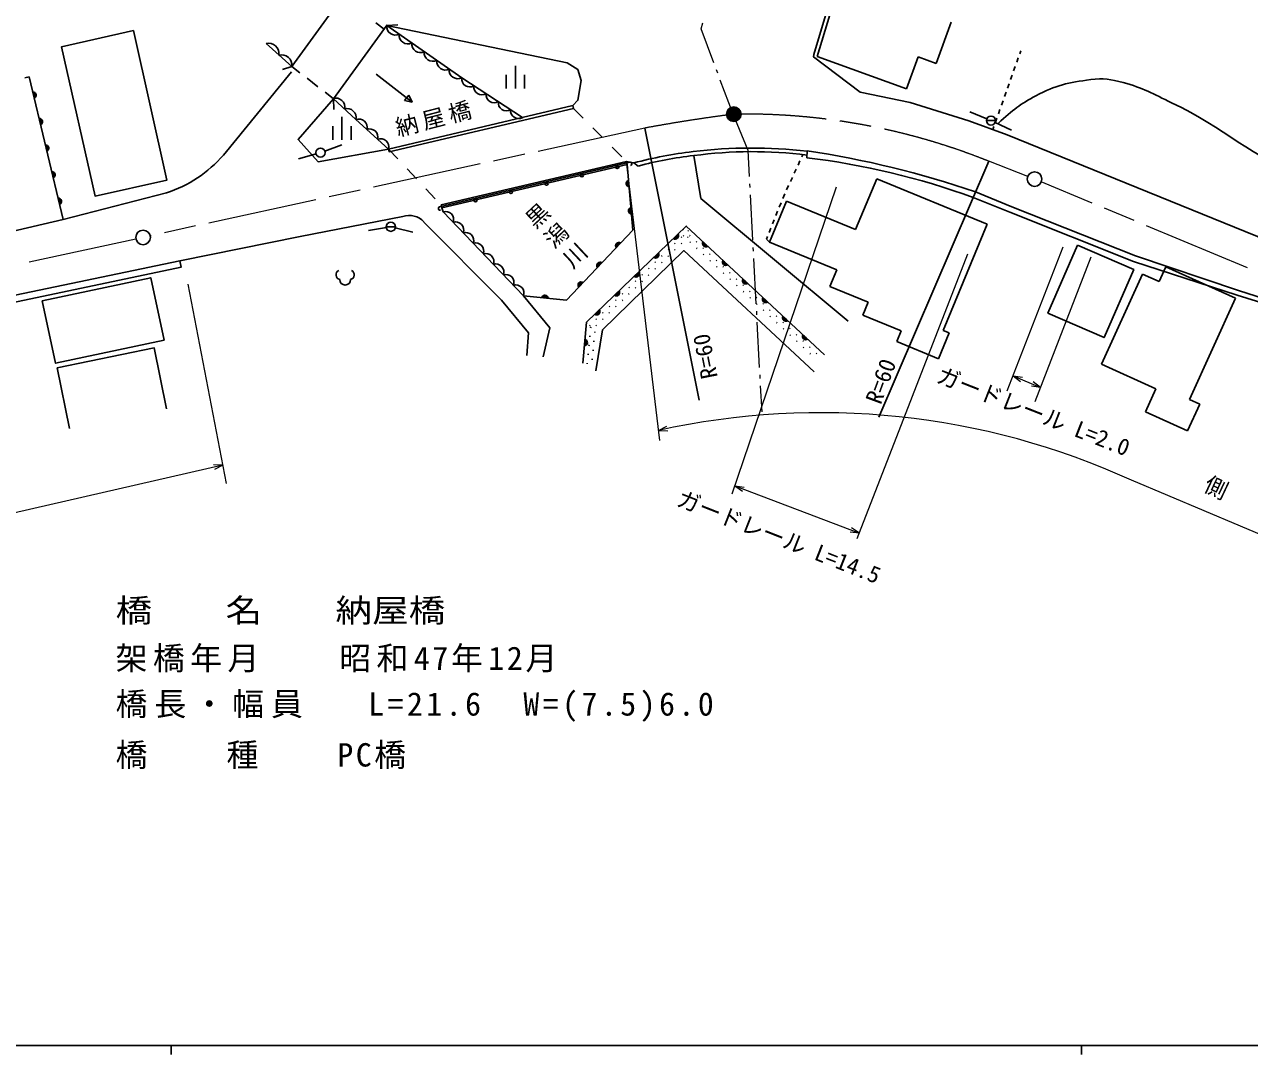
# Model space of a CAD drawing. Units: millimetres, scale not verified. Extents: x 40000 to 680000, y 20000 to 380000.
# Drawn here: x 151882 to 286457, y 204000 to 317172 of the extents above; entities that cross this region are included whole.
import ezdxf
from ezdxf.enums import TextEntityAlignment as Align

# ---------------------------------------------------------------- set-up
doc = ezdxf.new("R2010")
doc.units = ezdxf.units.MM
doc.header["$LTSCALE"] = 1000
doc.linetypes.add('CHAIN', pattern=[18.5, 12, -1.5, 3.5, -1.5])
for name, color, linetype, lineweight in [('M-BGD', 7, 'Continuous', 25), ('M-BMK', 2, 'CHAIN', 13), ('M-BMK-HTXT', 7, 'Continuous', 13), ('M-BMK-SRVR', 3, 'Continuous', 25), ('M-STR-HTXT', 7, 'Continuous', 13), ('M-STR-STR1', 1, 'Continuous', 25), ('M-TTL-BAND', 7, 'Continuous', 25)]:
    doc.layers.add(name, color=color, linetype=linetype, lineweight=lineweight)
doc.styles.add('@ＭＳ ゴシック', font='')
doc.styles.add('ＭＳ ゴシック', font='')
doc.styles.get('@ＭＳ ゴシック').set_extended_font_data('@MS Gothic')
doc.styles.get('ＭＳ ゴシック').set_extended_font_data('MS Gothic')

msp = doc.modelspace()

# ---------------------------------------------------------------- linework, layer by layer
at = {"layer": 'M-BGD'}
for p, q in [((181256, 312563), (187028, 320532)), ((240369, 318250), (238969, 313661)), ((191724, 317131), (185830, 308992)), ((190478, 317372), (191385, 316663)), ((191675, 317064), (192895, 317122)), ((191675, 317064), (211505, 312975)), ((252029, 312892), (253672, 317429)), ((181256, 312563), (178414, 315067)), ((238969, 313661), (248792, 310105)), ((248792, 310105), (250060, 313605)), ((250060, 313605), (252029, 312892)), ((261215, 313965), (261332, 314294)), ((180228, 312232), (181256, 312563)), ((181256, 312563), (182138, 311875)), ((205808, 312634), (205808, 310134)), ((260547, 312080), (260714, 312551)), ((260881, 313022), (261048, 313493)), ((151920, 311318), (152385, 311421)), ((156116, 295758), (152385, 311421)), ((173731, 302827), (181223, 311980)), ((182927, 311261), (184110, 310339)), ((190528, 311729), (194466, 308649)), ((204808, 311634), (204808, 310134)), ((206808, 311634), (206808, 310134)), ((260213, 311137), (260380, 311608)), ((184899, 309724), (185781, 309037)), ((259545, 309252), (259712, 309723)), ((259879, 310194), (260046, 310666)), ((185830, 308992), (185875, 307834)), ((193644, 308815), (194107, 309406)), ((194466, 308649), (193644, 308815)), ((194107, 309406), (194466, 308649)), ((259211, 308309), (259378, 308781)), ((186761, 307013), (186761, 304513)), ((257586, 306807), (255735, 307565)), ((258544, 306424), (258711, 306895)), ((258877, 307367), (259044, 307838)), ((185761, 306013), (185761, 304513)), ((187761, 306013), (187761, 304513)), ((257549, 306618), (258549, 306618)), ((258260, 305623), (258377, 305953)), ((258501, 306404), (260308, 305549)), ((183917, 302960), (181992, 302418)), ((184868, 303269), (186745, 303959)), ((237283, 302642), (237389, 302871)), ((237862, 303288), (237836, 302534)), ((197489, 297136), (218368, 302033)), ((236864, 301734), (237073, 302188)), ((236025, 299919), (236234, 300373)), ((236444, 300826), (236654, 301280)), ((243187, 294646), (245531, 300216)), ((245531, 300216), (257624, 295246)), ((235605, 299011), (235815, 299465)), ((233724, 293246), (235584, 297771)), ((234804, 297112), (234989, 297576)), ((235175, 298040), (235289, 298328)), ((235289, 298328), (235395, 298557)), ((235584, 297771), (243187, 294646)), ((234434, 296183), (234619, 296647)), ((191634, 294864), (189661, 294539)), ((191628, 294945), (192628, 294945)), ((192613, 294824), (194553, 294339)), ((233693, 294325), (233878, 294789)), ((234063, 295254), (234249, 295718)), ((257624, 295246), (252813, 283542)), ((224023, 293783), (224095, 293852)), ((224204, 294683), (224277, 294614)), ((224230, 293976), (224303, 293908)), ((224730, 293770), (224802, 293839)), ((224743, 294477), (224815, 294546)), ((224936, 294002), (225010, 293934)), ((233393, 293573), (233508, 293861)), ((233724, 293246), (233393, 293573)), ((222583, 292395), (222655, 292464)), ((223290, 292382), (223362, 292451)), ((223303, 293089), (223375, 293158)), ((224010, 293076), (224082, 293145)), ((224962, 293295), (225035, 293227)), ((225669, 293321), (225742, 293253)), ((225695, 292614), (225768, 292546)), ((226401, 292640), (226475, 292572)), ((241110, 290210), (233724, 293246)), ((221143, 291007), (221215, 291077)), ((221850, 290994), (221922, 291064)), ((221863, 291701), (221935, 291770)), ((222570, 291688), (222642, 291757)), ((226427, 291934), (226500, 291866)), ((227134, 291959), (227207, 291891)), ((227160, 291253), (227233, 291185)), ((227866, 291279), (227940, 291211)), ((219703, 289619), (219775, 289689)), ((220410, 289606), (220482, 289676)), ((220423, 290313), (220495, 290383)), ((221130, 290300), (221202, 290370)), ((227892, 290572), (227965, 290504)), ((228599, 290598), (228672, 290530)), ((228625, 289891), (228698, 289823)), ((229331, 289917), (229405, 289849)), ((240362, 288391), (241110, 290210)), ((270210, 279845), (274719, 289757)), ((274719, 289757), (276544, 288927)), ((276544, 288927), (277274, 290531)), ((277274, 290531), (284909, 287095)), ((218263, 288232), (218335, 288301)), ((218970, 288218), (219042, 288288)), ((218983, 288925), (219055, 288995)), ((219690, 288912), (219762, 288982)), ((229357, 289211), (229430, 289142)), ((230064, 289236), (230137, 289168)), ((230090, 288530), (230163, 288462)), ((230796, 288556), (230870, 288488)), ((244577, 286659), (240362, 288391)), ((216822, 286844), (216894, 286913)), ((217529, 286831), (217601, 286900)), ((217543, 287538), (217615, 287607)), ((218250, 287525), (218322, 287594)), ((230822, 287849), (230895, 287781)), ((231529, 287875), (231602, 287807)), ((231555, 287168), (231628, 287100)), ((232261, 287194), (232335, 287126)), ((243988, 285226), (244577, 286659)), ((284909, 287095), (279850, 275977)), ((215382, 285456), (215454, 285525)), ((216089, 285443), (216161, 285512)), ((216102, 286150), (216174, 286219)), ((216809, 286137), (216881, 286206)), ((232287, 286487), (232360, 286419)), ((232994, 286513), (233067, 286445)), ((233020, 285807), (233093, 285739)), ((233726, 285833), (233800, 285764)), ((213942, 284068), (214014, 284138)), ((214077, 283857), (214086, 283956)), ((214649, 284055), (214721, 284124)), ((214662, 284762), (214734, 284831)), ((215369, 284749), (215441, 284818)), ((233752, 285126), (233825, 285058)), ((234459, 285152), (234532, 285084)), ((234485, 284445), (234558, 284377)), ((235191, 284471), (235265, 284403)), ((248181, 283503), (243988, 285226)), ((213983, 282861), (213993, 282961)), ((214528, 283312), (214537, 283412)), ((235217, 283764), (235290, 283696)), ((235924, 283790), (235997, 283722)), ((235950, 283084), (236023, 283016)), ((236656, 283109), (236730, 283041)), ((247703, 282339), (248181, 283503)), ((253455, 283278), (252293, 280452)), ((252813, 283542), (253455, 283278)), ((213890, 281866), (213899, 281965)), ((214341, 281321), (214350, 281421)), ((214434, 282317), (214444, 282416)), ((236682, 282403), (236755, 282335)), ((237389, 282429), (237462, 282361)), ((237415, 281722), (237488, 281654)), ((238121, 281748), (238195, 281680)), ((252293, 280452), (247703, 282339)), ((213703, 279874), (213713, 279974)), ((213797, 280870), (213806, 280969)), ((214248, 280325), (214257, 280425)), ((238147, 281041), (238220, 280973)), ((238854, 281067), (238927, 280999)), ((156830, 272769), (155464, 279464)), ((276162, 277137), (270210, 279845)), ((275021, 274628), (276162, 277137)), ((279850, 275977), (280985, 275461)), ((279648, 272523), (275021, 274628)), ((280985, 275461), (279648, 272523))]:
    msp.add_line(p, q, dxfattribs=at)
for points in [[(254743, 320074), (247797, 319476), (239982, 318540), (238590, 313891), (238569, 313610), (243676, 309745), (249166, 308587), (255623, 306575), (259835, 305055), (292036, 291976), (295569, 290244), (298142, 288911), (307012, 286021), (314534, 282453), (316242, 284021), (324361, 305081)], [(191675, 317064), (199919, 311304), (206609, 306957)], [(211505, 312975), (212675, 312226), (213049, 311010), (212675, 308857), (212136, 308258)], [(185830, 308992), (181939, 304552), (184141, 302090), (191858, 303484)], [(191858, 303484), (188292, 306719), (185781, 309037)], [(218095, 301798), (218715, 294586), (211423, 286896), (206702, 287358)], [(219310, 301609), (218832, 301963), (218019, 302124)], [(225411, 302768), (226179, 298071), (242355, 284575)], [(334910, 266466), (322356, 272020), (316507, 274704), (307741, 278697), (292670, 285557), (285248, 287958), (273951, 291739), (260361, 297153), (256353, 298785)], [(116715, 286709), (124431, 288362), (156116, 295758), (167478, 298659)], [(334646, 265950), (322169, 271715), (307599, 278354), (292520, 285127), (285084, 287428), (273728, 291113), (260113, 296537), (256102, 298169)], [(168950, 291198), (182161, 293862), (193438, 296085)], [(206702, 287358), (197867, 296584), (197725, 297035)], [(195749, 295471), (204292, 286890), (207264, 283287), (207053, 280807)], [(213210, 279971), (213631, 284463), (224581, 295015), (239780, 280889)], [(214664, 279102), (215389, 283641), (224315, 292333), (238634, 279009)], [(104858, 277544), (113268, 279183), (140631, 285322), (168950, 291198), (169075, 290496), (140028, 284406), (113441, 278483), (105001, 276713)], [(208854, 280667), (209603, 283825), (206702, 287358)], [(155464, 279464), (166133, 281640), (167498, 274945)]]:
    msp.add_lwpolyline(points, dxfattribs=at)
for points in [[(163842, 316499), (167527, 300084), (159634, 298312), (155949, 314728)], [(267571, 292931), (264315, 285470), (270483, 282779), (273739, 290240)], [(153838, 286799), (165747, 289349), (167214, 282497), (155305, 279947)]]:
    msp.add_lwpolyline(points, close=True, dxfattribs=at)
for centre, radius in [((258049, 306618), 500), ((184398, 303096), 500), ((217007, 301508), 175), ((213112, 300595), 175), ((205324, 298768), 175), ((209218, 299682), 175), ((201429, 297855), 175), ((192128, 294945), 500)]:
    msp.add_circle(centre, radius, dxfattribs=at)
for centre, radius, start, end in [((192622, 316955), 952, 173.41738, 296.70157), ((178697, 313956), 1147, 352.95338, 104.27438), ((193996, 315995), 952, 173.41738, 296.70157), ((195370, 315035), 952, 173.41738, 296.70157), ((180118, 312703), 1147, 352.95338, 104.27438), ((196744, 314075), 952, 173.41738, 296.70157), ((198118, 313115), 952, 173.41738, 296.70157), ((199492, 312155), 952, 173.41738, 296.70157), ((200799, 311194), 887, 172.83283, 301.13201), ((152807, 309413), 354, 292.1964, 94.60158), ((152807, 309413), 283, 294.42044, 92.37754), ((152807, 309413), 212, 298.16677, 88.63122), ((152807, 309413), 142, 305.8785, 80.91949), ((202137, 310324), 887, 172.83283, 301.13201), ((203475, 309455), 887, 172.83283, 301.13201), ((152807, 309413), 100, 316.19616, 70.60182), ((186083, 308104), 980, 346.61696, 107.96057), ((204813, 308585), 887, 172.83283, 301.13201), ((153502, 306495), 354, 292.1964, 94.60158), ((187339, 306945), 980, 346.61696, 107.96057), ((206151, 307716), 887, 172.83283, 301.13201), ((153502, 306495), 283, 294.42044, 92.37754), ((153502, 306495), 212, 298.16677, 88.63122), ((153502, 306495), 142, 305.8785, 80.91949), ((153502, 306495), 100, 316.19616, 70.60182), ((188622, 305888), 894, 343.92601, 111.64339), ((189810, 304810), 894, 343.92601, 111.64339), ((190999, 303731), 894, 343.92601, 111.64339), ((154198, 303577), 354, 292.1964, 94.60158), ((154198, 303577), 283, 294.42044, 92.37754), ((154198, 303577), 212, 298.16677, 88.63122), ((154198, 303577), 142, 305.8785, 80.91949), ((154198, 303577), 100, 316.19616, 70.60182), ((162903, 312298), 14387, 288.543, 318.82339), ((230552, 258280), 45227, 96.63347, 105.01935), ((231725, 251633), 51967, 83.21965, 97.07084), ((231805, 255670), 47530, 82.69895, 97.73144), ((222469, 199878), 104549, 71.08937, 81.53356), ((218411, 301850), 188, 283.19929, 103.19929), ((229496, 264633), 38353, 96.11381, 105.40087), ((227915, 220618), 82515, 70.02544, 83.09472), ((154893, 300658), 354, 292.1964, 94.60158), ((154893, 300658), 283, 294.42044, 92.37754), ((154893, 300658), 212, 298.16677, 88.63122), ((154893, 300658), 142, 305.8785, 80.91949), ((154893, 300658), 100, 316.19616, 70.60182), ((218331, 299691), 354, 103.70984, 266.11502), ((218331, 299691), 283, 105.93388, 263.89098), ((218331, 299691), 212, 109.68021, 260.14465), ((218331, 299691), 142, 117.39194, 252.43292), ((218331, 299691), 100, 127.7096, 242.11526), ((155588, 297740), 354, 292.1964, 94.60158), ((155588, 297740), 283, 294.42044, 92.37754), ((155588, 297740), 212, 298.16677, 88.63122), ((155588, 297740), 142, 305.8785, 80.91949), ((155588, 297740), 100, 316.19616, 70.60182), ((194136, 294053), 2148, 41.32165, 108.94392), ((197532, 296954), 188, 103.19929, 283.19929), ((198139, 295739), 887, 339.6446, 107.87854), ((218588, 296702), 354, 103.70984, 266.11502), ((218588, 296702), 283, 105.93388, 263.89098), ((218588, 296702), 212, 109.68021, 260.14465), ((218588, 296702), 142, 117.39194, 252.43292), ((218588, 296702), 100, 127.7096, 242.11526), ((199244, 294586), 887, 339.6446, 107.87854), ((200348, 293433), 887, 339.6446, 107.87854), ((223389, 293941), 354, 232.73765, 35.14283), ((223389, 293941), 283, 234.96169, 32.91879), ((223389, 293941), 212, 238.70802, 29.17247), ((223389, 293941), 142, 246.41975, 21.46074), ((223389, 293941), 100, 256.73741, 11.14307), ((201453, 292280), 887, 339.6446, 107.87854), ((217173, 292881), 354, 55.31818, 217.72336), ((217173, 292881), 283, 57.54222, 215.49932), ((217173, 292881), 212, 61.28855, 211.75299), ((217173, 292881), 142, 69.00028, 204.04126), ((217173, 292881), 100, 79.31794, 193.7236), ((221229, 291860), 354, 232.73765, 35.14283), ((226724, 293097), 354, 145.89357, 308.29875), ((226724, 293097), 283, 148.11761, 306.07471), ((226724, 293097), 212, 151.86393, 302.32838), ((226724, 293097), 142, 159.57566, 294.61665), ((226724, 293097), 100, 169.89333, 284.29899), ((202557, 291127), 887, 339.6446, 107.87854), ((203661, 289973), 887, 339.6446, 107.87854), ((215108, 290704), 354, 55.31818, 217.72336), ((215108, 290704), 283, 57.54222, 215.49932), ((215108, 290704), 212, 61.28855, 211.75299), ((215108, 290704), 142, 69.00028, 204.04126), ((215108, 290704), 100, 79.31794, 193.7236), ((221229, 291860), 283, 234.96169, 32.91879), ((221229, 291860), 212, 238.70802, 29.17247), ((221229, 291860), 142, 246.41975, 21.46074), ((221229, 291860), 100, 256.73741, 11.14307), ((228921, 291055), 354, 145.89357, 308.29875), ((228921, 291055), 283, 148.11761, 306.07471), ((228921, 291055), 212, 151.86393, 302.32838), ((228921, 291055), 142, 159.57566, 294.61665), ((228921, 291055), 100, 169.89333, 284.29899), ((186642, 289666), 536, 116.08703, 255.33416), ((187571, 289666), 536, 284.66584, 63.91297), ((204766, 288820), 887, 339.6446, 107.87854), ((219068, 289778), 354, 232.73765, 35.14283), ((219068, 289778), 283, 234.96169, 32.91879), ((219068, 289778), 212, 238.70802, 29.17247), ((219068, 289778), 142, 246.41975, 21.46074), ((219068, 289778), 100, 256.73741, 11.14307), ((187107, 289148), 600, 180, 0), ((205870, 287667), 887, 339.6446, 107.87854), ((213044, 288527), 354, 55.31818, 217.72336), ((213044, 288527), 283, 57.54222, 215.49932), ((213044, 288527), 212, 61.28855, 211.75299), ((213044, 288527), 142, 69.00028, 204.04126), ((213044, 288527), 100, 79.31794, 193.7236), ((231119, 289013), 354, 145.89357, 308.29875), ((231119, 289013), 283, 148.11761, 306.07471), ((231119, 289013), 212, 151.86393, 302.32838), ((231119, 289013), 142, 159.57566, 294.61665), ((231119, 289013), 100, 169.89333, 284.29899), ((209057, 287073), 354, 3.20574, 165.61091), ((209057, 287073), 283, 5.42978, 163.38688), ((209057, 287073), 212, 9.1761, 159.64055), ((209057, 287073), 142, 16.88783, 151.92882), ((209057, 287073), 100, 27.20549, 141.61116), ((216908, 287696), 354, 232.73765, 35.14283), ((216908, 287696), 283, 234.96169, 32.91879), ((216908, 287696), 212, 238.70802, 29.17247), ((216908, 287696), 142, 246.41975, 21.46074), ((216908, 287696), 100, 256.73741, 11.14307), ((233316, 286970), 354, 145.89357, 308.29875), ((233316, 286970), 283, 148.11761, 306.07471), ((233316, 286970), 212, 151.86393, 302.32838), ((233316, 286970), 142, 159.57566, 294.61665), ((233316, 286970), 100, 169.89333, 284.29899), ((214748, 285614), 354, 232.73765, 35.14283), ((214748, 285614), 283, 234.96169, 32.91879), ((214748, 285614), 212, 238.70802, 29.17247), ((214748, 285614), 142, 246.41975, 21.46074), ((214748, 285614), 100, 256.73741, 11.14307), ((235514, 284928), 354, 145.89357, 308.29875), ((235514, 284928), 283, 148.11761, 306.07471), ((235514, 284928), 212, 151.86393, 302.32838), ((235514, 284928), 142, 159.57566, 294.61665), ((235514, 284928), 100, 169.89333, 284.29899), ((237711, 282886), 354, 145.89357, 308.29875), ((237711, 282886), 283, 148.11761, 306.07471), ((237711, 282886), 212, 151.86393, 302.32838), ((237711, 282886), 142, 159.57566, 294.61665), ((237711, 282886), 100, 169.89333, 284.29899), ((213367, 282222), 354, 273.44159, 75.84676), ((213367, 282222), 283, 275.66562, 73.62273), ((213367, 282222), 212, 279.41195, 69.8764), ((213367, 282222), 142, 287.12368, 62.16467), ((213367, 282222), 100, 297.44134, 51.84701)]:
    msp.add_arc(centre, radius, start, end, dxfattribs=at)
msp.add_open_spline([(258852, 306296), (260523, 307830), (261225, 308400), (263001, 309344), (265163, 310493), (266586, 310795), (269012, 311122), (270395, 311308), (271218, 311135), (272568, 310783), (274749, 310215), (275865, 309546), (277902, 308582), (283884, 305752), (286493, 302609), (292719, 300369), (294447, 299748), (295466, 299478), (297291, 299269), (298913, 299082), (299918, 299185), (301440, 299777), (302672, 300255), (303294, 300720), (304318, 301555), (306585, 303401), (307385, 304982), (309737, 306719), (310846, 307538), (311450, 308156), (312785, 308497), (313112, 308581), (313251, 308631), (313632, 308667)], degree=3, knots=[0, 0, 0, 0, 1, 1, 1, 2, 2, 2, 3, 3, 3, 4, 4, 4, 5, 5, 5, 6, 6, 6, 7, 7, 7, 8, 8, 8, 9, 9, 9, 10, 10, 10, 11, 11, 11, 11], dxfattribs=at)
at = {"layer": 'M-BMK'}
for p, q in [((220023, 305791), (165689, 293943)), ((262101, 300478), (257809, 302149)), ((354544, 261980), (263584, 299879)), ((164126, 293603), (100162, 279732))]:
    msp.add_line(p, q, dxfattribs=at)
for centre, radius, start, end in [((252972, 126888), 181912, 97.31698, 100.43533), ((231030, 235520), 71809, 68.10428, 90.9781)]:
    msp.add_arc(centre, radius, start, end, dxfattribs=at)
at = {"layer": 'M-BMK-HTXT'}
for p, q in [((226219, 316706), (226394, 317337)), ((227619, 312944), (226219, 316706)), ((228038, 311819), (227898, 312194)), ((229717, 307307), (228317, 311069)), ((231378, 303335), (229717, 307307)), ((231531, 300454), (231378, 303335)), ((231594, 299255), (231573, 299655)), ((231902, 293463), (231637, 298456)), ((231966, 292265), (231945, 292664)), ((232274, 286473), (232008, 291466)), ((232337, 285275), (232316, 285674)), ((232645, 279483), (232380, 284476)), ((232709, 278285), (232687, 278684)), ((232904, 274605), (232751, 277486))]:
    msp.add_line(p, q, dxfattribs=at)
at = {"layer": 'M-BMK-SRVR'}
for p, q in [((220023, 305791), (225991, 275887)), ((245750, 274027), (257809, 302149))]:
    msp.add_line(p, q, dxfattribs=at)
for centre, radius in [((229804, 307318), 800), ((229804, 307318), 726), ((229804, 307318), 651), ((229804, 307318), 578), ((229804, 307318), 486), ((229804, 307318), 378), ((229804, 307318), 298), ((229804, 307318), 205), ((229804, 307318), 87.8), ((262846, 300188), 800), ((164908, 293773), 800)]:
    msp.add_circle(centre, radius, dxfattribs=at)
at = {"layer": 'M-STR-HTXT'}
for p, q in [((221674, 271453), (218019, 302124)), ((229616, 265601), (241092, 299318)), ((259847, 276927), (265976, 292750)), ((243370, 260681), (255516, 291975)), ((262914, 275739), (269074, 291641)), ((174068, 266726), (169874, 288634)), ((260483, 278570), (263514, 277288)), ((260483, 278570), (261307, 277950)), ((260483, 278570), (261502, 278411)), ((263514, 277288), (262495, 277448)), ((263514, 277288), (262690, 277908)), ((221542, 272568), (222464, 273029)), ((221542, 272568), (222572, 272541)), ((173679, 268757), (116530, 255676)), ((173679, 268757), (172649, 268777)), ((173679, 268757), (172760, 268290)), ((229913, 266476), (243597, 261268)), ((229913, 266476), (230759, 265887)), ((229913, 266476), (230937, 266354)), ((349700, 235030), (273480, 267096)), ((243597, 261268), (242574, 261390)), ((243597, 261268), (242752, 261857))]:
    msp.add_line(p, q, dxfattribs=at)
msp.add_arc((239352, 192390), 82132, 65.44743, 102.5241, dxfattribs=at)
at = {"layer": 'M-STR-STR1'}
for p, q in [((212206, 307960), (213265, 306897)), ((214323, 305835), (215382, 304772)), ((191858, 303484), (192888, 302394)), ((216440, 303709), (217499, 302646)), ((193919, 301304), (194950, 300214)), ((195980, 299124), (197011, 298035))]:
    msp.add_line(p, q, dxfattribs=at)
for points in [[(191858, 303484), (212136, 308258), (212206, 307960), (191928, 303186)], [(197648, 297360), (218019, 302124), (218095, 301798), (197725, 297035)]]:
    msp.add_lwpolyline(points, close=True, dxfattribs=at)
at = {"layer": 'M-TTL-BAND'}
for p, q in [((40000, 205000), (579000, 205000)), ((168000, 205000), (168000, 204000)), ((268000, 205000), (268000, 204000))]:
    msp.add_line(p, q, dxfattribs=at)

# ---------------------------------------------------------------- texts
at = {"layer": 'M-BMK-SRVR', "style": 'ＭＳ ゴシック'}
for rotation, p in [(101.247, (227142, 278261)), (69.618, (245087, 275641))]:
    msp.add_text('R=60', height=1833, rotation=rotation, dxfattribs=at).set_placement(p, align=Align.MIDDLE_LEFT)
at = {"layer": 'M-STR-HTXT', "style": '@ＭＳ ゴシック'}
for s, p in [('黒', (206288, 296093)), ('潟', (208336, 293902)), ('川', (210385, 291710))]:
    msp.add_text(s, height=1833, rotation=313.073, dxfattribs=at).set_placement(p, align=Align.BOTTOM_LEFT)
at = {"layer": 'M-STR-HTXT', "style": 'ＭＳ ゴシック'}
for s, rotation, p in [('ガードレール L=2.0', 338.536, (262188, 273308)), ('側\u3000\u3000溝 L=180.0', 334.742, (290080, 261245)), ('ガードレール L=14.5', 338.536, (234225, 259516))]:
    msp.add_text(s, height=1833, rotation=rotation, dxfattribs=at).set_placement(p, align=Align.BOTTOM_CENTER)
at = {"layer": 'M-STR-HTXT', "style": 'ＭＳ ゴシック', "width": 1.15}
msp.add_text('橋\u3000\u3000名\u3000\u3000納屋橋', height=2566, dxfattribs=at).set_placement((161890, 250742), align=Align.BOTTOM_LEFT)
at = {"layer": 'M-STR-HTXT', "insert": (192957, 304686), "char_height": 1833, "attachment_point": 7, "rotation": 14.384, "style": 'ＭＳ ゴシック'}
msp.add_mtext('\\T1.2;納屋橋', dxfattribs=at)
at = {"layer": 'M-STR-HTXT', "char_height": 2566, "attachment_point": 7, "style": 'ＭＳ ゴシック'}
for s, insert in [('\\T1.17;架橋年月\u3000\u3000昭和47年12月', (161890, 245975)), ('\\T1.22;橋長・幅員\u3000\\~L=21.6\u3000W=(7.5)6.0', (161890, 240551)), ('\\T1.16;橋\u3000\u3000種\u3000\u3000PC橋', (161890, 235360))]:
    msp.add_mtext(s, dxfattribs=dict(at, insert=insert))

doc.saveas('drawing.dxf')
